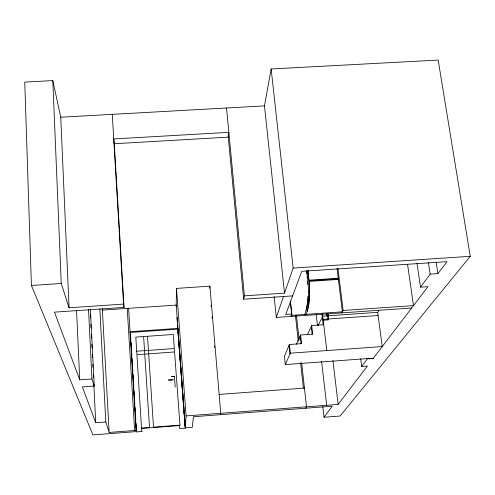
<?xml version="1.0" encoding="UTF-8"?>
<svg xmlns="http://www.w3.org/2000/svg" width="495" height="495" viewBox="0 0 495 495"><rect width="100%" height="100%" fill="white"/><g stroke="black" fill="none" stroke-linecap="round" stroke-linejoin="round"><path stroke-width="0.74" d="M174.525 351.332L174.32 348.523L148.444 350.404L148.63 353.183M176.183 306.362L176.492 288.399L209.905 286.153L220.758 413.294L220.424 414.686M175.199 387.096L174.407 376.225L171.536 376.546L174.407 376.336M177.922 329.602L177.953 328.371L130.036 331.718L130.204 332.912M148.673 353.832L174.574 351.945L179.957 425.137L179.939 425.533L153.549 427.544M307.63 301.839L307.946 296.456M308.694 301.894L308.948 297.563M323.216 320.216L328.136 319.869L328.463 314.245L327.653 315.829M292.619 295.886L243.664 299.228L244.419 295.862L284.52 293.133L264.466 105.887L271.142 68.972L438.174 60.087L470.25 256.311L340.127 416.017L324.021 417.248L332.201 406.216L193.427 416.728L192.264 427.321L185.229 427.859L186.114 415.911L176.492 288.399M209.651 288.307L209.905 286.153M307.315 310.427L307.574 309.01M307.29 311.312L308.849 302.792L309.437 292.669L309.282 281.389L338.401 279.428L342.398 311.819L306.133 314.344L305.669 315.395L411.667 308.014M306.195 310.192L307.587 302.606M284.52 293.133L293.139 268.08L271.142 68.972M290.379 301.01L291.796 314.053L290.868 316.429L276.297 317.443L283.505 296.511M291.846 315.334L304.716 314.443L304.258 315.494L291.437 316.385L291.846 315.334L290.342 301.498M337.039 268.395L338.252 278.227L337.974 278.809L308.936 280.764L308.008 270.493M309.561 280.721L309.796 280.145M323.742 324.708L311.702 325.555L312.679 334.137L300.589 334.997L301.542 343.635L289.402 344.501L284.421 356.227L285.299 364.58L373.428 358.151M285.299 364.58L290.33 353.189L289.402 344.501M296.418 344.272L300.589 334.997M307.426 334.595L311.702 325.555M337.349 278.852L337.627 278.27M338.401 279.428L338.116 280.009L337.974 278.809M318.05 325.661L322.74 316.175L377.685 312.339L378.953 310.433M341.816 312.877L343.134 310.483L337.936 268.469M305.601 408.226L306.492 406.803L301.647 362.736M186.114 415.911L338.147 404.409L367.42 366.028L361.696 366.449L367.29 358.906L373.18 358.473L427.965 286.642L420.509 287.156L417.019 263.451M420.509 287.156L430.167 274.131L428.441 262.672M430.167 274.131L437.908 273.611L447.028 261.645L301.74 271.34L285.708 314.474L291.796 314.053M142.331 431.219L136.533 432.03M168.473 379.714L173.399 379.479M144.2 354.117L136.917 354.637L141.514 428.064L148.952 427.501M179.957 425.137L153.512 427.148L148.667 353.795M148.995 427.89L141.57 428.46L141.514 428.064M149.558 427.847L152.806 427.6M109.16 432.438L136.057 430.384L136.274 431.603L92.942 434.913L31.426 285.473L24.75 82.09L52.804 80.592L60.755 117.222L69.071 307.797L123.571 304.085L124.059 307.401L54.487 312.147L79.732 379.844L91.952 378.953L94.236 386.05L82.368 386.917L95.733 422.755L105.8 421.994L109.16 432.438L102.298 308.608M185.198 428.305L179.512 428.379L179.289 425.304M168.523 380.438L172.409 380.154M219.143 394.422L304.431 388.074M136.7 351.203L143.977 350.683M147.72 350.454L144.528 350.646L144.713 353.461M147.949 353.888L144.75 354.08L149.515 427.482M290.33 353.189L382.264 346.568L377.685 312.339M323.111 319.355L378.106 315.507M143.067 336.588L135.816 337.095L136.874 353.981M102.626 310.105L176.201 305.075L185.322 426.616M343.134 310.483L413.511 305.594L407.558 264.41M31.426 285.473L61.25 283.493L69.071 307.797M293.139 268.08L470.25 256.311M309.171 280.182L338.252 278.227M60.755 117.222L264.466 105.887M436.151 262.158L437.908 273.611M360.725 358.795L361.696 366.449M307.686 270.344L308.936 280.764M308.168 276.884L308.348 278.369M306.764 270.623C308.527 285.256 310.13 300.972 304.487 314.969L305.898 314.87C310.309 304.357 309.721 292.557 309.282 281.389M306.622 271.947L306.881 274.137M307.147 276.334L307.407 278.524M307.754 281.451L307.884 284.569M327.399 313.719L328.136 319.869M332.943 360.657L338.147 404.409M326.842 313.818L327.102 316.008M326.292 313.632L326.558 315.909M322.468 313.886L326.78 350.565M321.936 314.053L323.21 324.881M316.187 314.616L317.431 325.376M321.608 361.48L326.675 405.275M322.789 406.525L324.021 417.248M311.281 326.434L312.178 334.286M300.205 335.851L301.071 343.747M296.499 315.903L299.116 339.706M295.472 315.816L298.25 341.185M300.607 362.711L303.392 388.08M291.27 314.857L291.437 316.385M289.049 345.331L289.977 353.999M274.143 296.752L276.297 317.443M144.491 350.027L143.618 336.55L173.287 334.465L174.277 347.911M226.524 107.997L244.419 295.862M228.133 135.649L243.664 299.228M211.093 305.217L211.223 306.758M212.077 316.751L212.207 318.285M214.57 345.962L214.7 347.502M148.401 349.748L147.51 336.272M185.285 427.136L177.934 329.119L130.315 332.448L136.329 430.873M176.956 317.474L177.29 321.954M177.458 324.2L177.853 329.429M177.965 330.945L178.831 342.484M178.949 344.019L179.351 349.408M179.462 350.943L180.328 362.482M180.446 364.017L182.29 388.631M182.408 390.171L182.81 395.555M182.927 397.095L183.787 408.629M183.905 410.169L184.771 421.703M184.883 423.244L185.229 427.859M177.946 331.594L178.293 336.204M178.466 338.506L178.813 343.109M178.93 344.644L179.27 349.247M179.444 351.555L179.79 356.159M179.908 357.693L180.248 362.297M180.421 364.598L180.768 369.208M180.941 371.51L181.288 376.113M181.399 377.648L181.745 382.251M181.919 384.559L182.265 389.163M182.377 390.697L182.785 396.068M182.896 397.603L183.243 402.212M183.416 404.514L183.701 408.35M183.874 410.652L184.22 415.256M184.394 417.563L184.74 422.167M184.913 424.469L185.025 426.003M141.582 428.59L141.725 430.904M130.55 334.144L130.785 337.998M131.07 342.627L131.305 346.475M131.54 350.33L131.825 354.958M132.06 358.807L132.295 362.662M132.53 366.517L132.815 371.139M133 374.226L133.285 378.848M133.52 382.703L133.805 387.325M134.04 391.18L134.275 395.035M134.51 398.89L134.795 403.512M135.03 407.366L135.265 411.221M135.5 415.076L135.779 419.698M136.02 423.553L136.298 428.175M128.607 308.329L136.057 430.384M127.227 308.422L134.634 430.489M114.197 142.195L124.059 307.401M112.26 114.357L123.571 304.085M99.854 308.985L105.8 421.994M90.436 309.752L94.236 386.05M90.338 314.269L90.523 318.118M90.833 324.268L91.024 328.117M91.328 334.274L91.519 338.122M91.829 344.272L92.02 348.121M92.324 354.278L92.478 357.353M92.825 364.277L92.973 367.358M93.32 374.282L93.475 377.357M93.815 384.287L95.733 422.755M88.537 309.561L91.952 378.953M76.552 310.377L79.732 379.844M52.804 80.592L61.25 283.493M309.121 290.936L309.171 292.465M228.845 132.351L228.275 137.158L114.283 143.723L113.726 138.94L228.845 132.351"/></g></svg>
